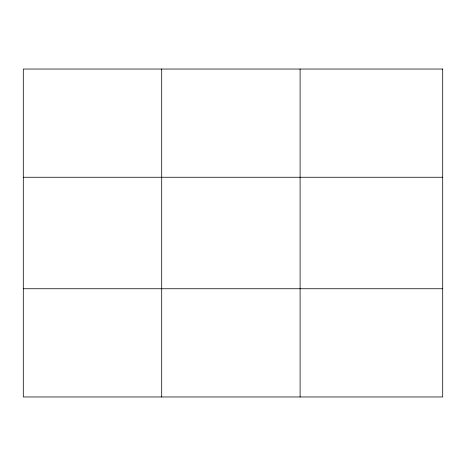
<?xml version="1.0" encoding="UTF-8"?>
<svg xmlns="http://www.w3.org/2000/svg" width="466" height="466" viewBox="0 0 466 466"><rect width="100%" height="100%" fill="white"/><g stroke="black" fill="none" stroke-linecap="round" stroke-linejoin="round"><path stroke-width="0.7" d="M161.702 396.962L161.702 69.038M300.104 396.962L300.104 69.038M23.3 177.255L442.7 177.255M23.3 288.745L442.7 288.745M442.7 69.038L23.3 69.038L23.3 396.962L442.7 396.962L442.7 69.038"/></g></svg>
